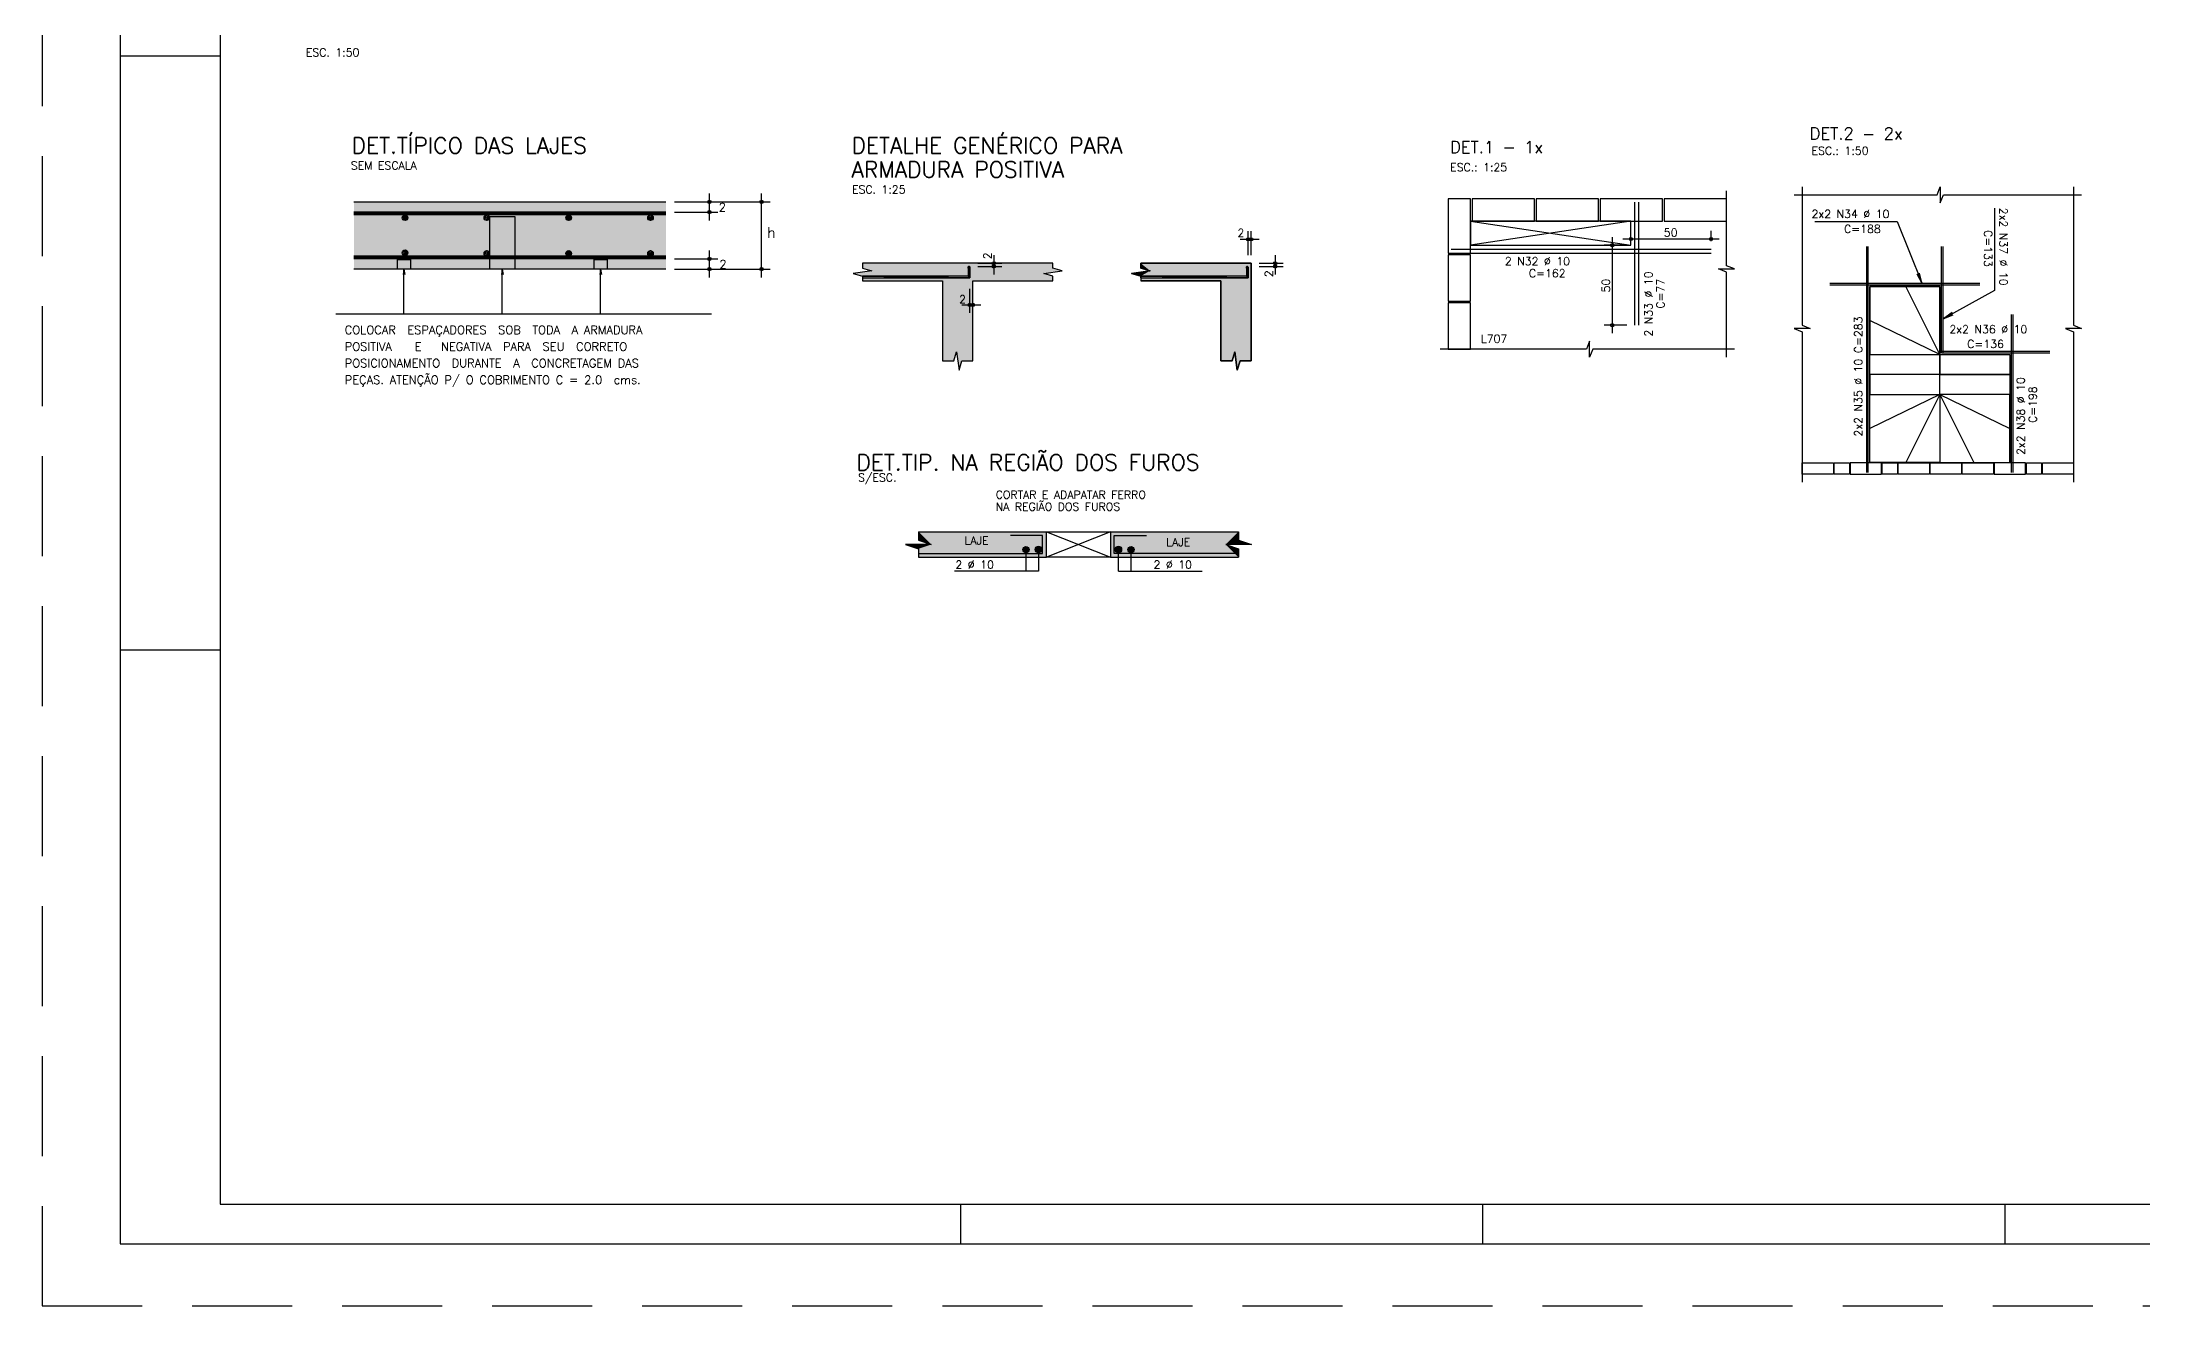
# Model space of a CAD drawing. Extents: x -1.9 to 86, y -1.5 to 61.
# Drawn here: x -1.9 to 50.6, y -1.5 to 30.1 of the extents above; entities that cross this region are included whole.
import ezdxf

# ---------------------------------------------------------------- set-up
doc = ezdxf.new("R2010")
doc.units = 0
doc.header["$MEASUREMENT"] = 0
doc.linetypes.add('HIDDEN', pattern=[0.375, 0.25, -0.125])
doc.layers.get('0').update_dxf_attribs({"linetype": 'CONTINUOUS'})
doc.layers.get('Defpoints').update_dxf_attribs({"linetype": 'CONTINUOUS'})
for name, color, linetype in [('ARQ_FOLHA', 7, 'CONTINUOUS'), ('PENA_01', 1, 'CONTINUOUS'), ('PENA_02', 2, 'CONTINUOUS'), ('PENA_03', 3, 'CONTINUOUS'), ('PENA_04', 4, 'CONTINUOUS'), ('PENA_05', 5, 'CONTINUOUS'), ('PENA_09', 254, 'CONTINUOUS'), ('PENA_10', 253, 'CONTINUOUS')]:
    doc.layers.add(name, color=color, linetype=linetype)
doc.styles.get("Standard").update_dxf_attribs({"font": 'ROMANS.SHX'})

# ---------------------------------------------------------------- blocks, each defined once
blk = doc.blocks.new('FOLHA A1 - 841 X 594')
at = {"layer": 'ARQ_FOLHA', "color": 1}
for p, q in [((-816, 297), (-841, 297)), ((-816, 148.5), (-841, 148.5)), ((-631, 10), (-631, 0)), ((-500.5, 10), (-500.5, 0)), ((-370, 10), (-370, 0))]:
    blk.add_line(p, q, dxfattribs=at)
for points in [[(-841, 0), (0, 0), (0, 594), (-841, 594)], [(-816, 10), (-10, 10), (-10, 584), (-816, 584)]]:
    blk.add_lwpolyline(points, close=True, dxfattribs=at)
at = {"layer": 'Defpoints', "color": 8, "linetype": 'HIDDEN', "ltscale": 100}
blk.add_lwpolyline([(-860.5, 609.5), (-860.5, -15.5), (19.5, -15.5), (19.5, 609.5)], close=True, dxfattribs=at)
blk = doc.blocks.new('*U24')
blk.add_blockref('FOLHA A1 - 841 X 594', (0, 0))

msp = doc.modelspace()

# ---------------------------------------------------------------- linework, layer by layer
at = {"layer": 'PENA_01', "linetype": 'Continuous'}
for p, q in [((14.73, 25.588), (14.73, 26.264)), ((16.034, 24.164), (16.034, 26.264)), ((13.853, 26.054), (14.94, 26.054)), ((13.853, 25.798), (14.94, 25.798)), ((14.063, 26.054), (16.244, 26.054)), ((28.189, 24.718), (28.189, 25.318)), ((28.269, 24.718), (28.269, 25.318)), ((37.76, 25.17), (37.76, 25.327)), ((39.76, 25.07), (39.76, 25.327)), ((14.73, 24.164), (14.73, 24.839)), ((21.835, 24.718), (21.835, 24.238)), ((27.989, 25.118), (28.469, 25.118)), ((28.869, 24.718), (28.869, 24.238)), ((37.56, 24.97), (37.092, 24.97)), ((37.292, 25.17), (37.292, 22.77)), ((37.56, 25.127), (39.96, 25.127)), ((13.853, 24.629), (14.94, 24.629)), ((13.853, 24.374), (14.94, 24.374)), ((14.063, 24.374), (16.244, 24.374)), ((21.435, 24.518), (22.035, 24.518)), ((21.435, 24.438), (22.035, 24.438)), ((28.469, 24.518), (29.069, 24.518)), ((28.469, 24.438), (29.069, 24.438)), ((21.235, 23.278), (21.235, 23.878)), ((21.315, 23.278), (21.315, 23.878)), ((21.035, 23.478), (21.515, 23.478)), ((37.66, 22.97), (37.092, 22.97)), ((23.152, 17.808), (24.752, 17.168)), ((24.752, 17.808), (23.152, 17.168))]:
    msp.add_line(p, q, dxfattribs=at)
for points in [[(40.148, 22.17), (40.148, 24.297), (39.948, 24.377), (40.348, 24.377), (40.148, 24.457), (40.148, 26.33)], [(42.04, 26.429), (42.04, 22.968), (42.24, 22.888), (41.84, 22.888), (42.04, 22.808), (42.04, 19.049)], [(41.84, 26.229), (45.41, 26.229), (45.49, 26.429), (45.49, 26.029), (45.57, 26.229), (49.02, 26.229)], [(48.82, 26.429), (48.82, 22.968), (49.02, 22.888), (48.62, 22.888), (48.82, 22.808), (48.82, 19.049)], [(33.188, 26.13), (33.188, 24.77), (33.748, 24.77), (33.748, 26.13), (33.188, 26.13)], [(35.348, 26.13), (33.788, 26.13), (33.788, 25.57), (35.348, 25.57), (35.348, 26.13)], [(36.948, 26.13), (35.388, 26.13), (35.388, 25.57), (36.948, 25.57), (36.948, 26.13)], [(38.548, 26.13), (36.988, 26.13), (36.988, 25.57), (38.548, 25.57), (38.548, 26.13)], [(40.148, 26.13), (38.588, 26.13), (38.588, 25.57), (40.148, 25.57), (40.148, 26.13)], [(37.76, 25.57), (33.748, 24.97)], [(33.748, 25.57), (37.76, 24.97)], [(33.748, 25.57), (33.748, 24.97), (37.76, 24.97), (37.76, 25.57), (33.748, 25.57)], [(33.188, 24.73), (33.188, 23.57), (33.748, 23.57), (33.748, 24.73), (33.188, 24.73)], [(7.096, 23.257), (7.096, 24.374), (7.114, 24.235), (7.096, 24.374), (7.077, 24.235)], [(9.553, 23.257), (9.553, 24.374), (9.571, 24.235), (9.553, 24.374), (9.534, 24.235)], [(12.01, 23.257), (12.01, 24.374), (12.028, 24.235), (12.01, 24.374), (11.991, 24.235)], [(43.73, 19.529), (43.73, 23.939), (45.48, 23.939), (45.48, 22.239), (47.23, 22.239), (47.23, 19.529)], [(33.188, 23.53), (33.188, 22.37), (33.748, 22.37), (33.748, 23.53), (33.188, 23.53)], [(40.348, 22.37), (36.806, 22.37), (36.726, 22.17), (36.726, 22.57), (36.646, 22.37), (32.988, 22.37)], [(42.04, 19.529), (42.82, 19.529), (42.82, 19.249), (42.04, 19.249), (42.04, 19.529)], [(42.84, 19.529), (43.22, 19.529), (43.22, 19.249), (42.84, 19.249), (42.84, 19.529)], [(44.04, 19.529), (44.42, 19.529), (44.42, 19.249), (44.04, 19.249), (44.04, 19.529)], [(44.44, 19.529), (45.22, 19.529), (45.22, 19.249), (44.44, 19.249), (44.44, 19.529)], [(45.24, 19.529), (46.02, 19.529), (46.02, 19.249), (45.24, 19.249), (45.24, 19.529)], [(46.04, 19.529), (46.82, 19.529), (46.82, 19.249), (46.04, 19.249), (46.04, 19.529)], [(47.64, 19.529), (48.02, 19.529), (48.02, 19.249), (47.64, 19.249), (47.64, 19.529)], [(48.04, 19.529), (48.82, 19.529), (48.82, 19.249), (48.04, 19.249), (48.04, 19.529)]]:
    msp.add_lwpolyline(points, dxfattribs=at)
at = {"layer": 'PENA_02', "linetype": 'Continuous'}
for p, q in [((22.64, 17.36), (22.64, 16.821)), ((22.953, 17.363), (22.953, 16.821)), ((24.951, 16.821), (24.951, 17.363)), ((25.265, 16.821), (25.265, 17.36)), ((22.953, 16.821), (20.857, 16.821)), ((24.951, 16.821), (27.047, 16.821))]:
    msp.add_line(p, q, dxfattribs=at)
for points in [[(43.24, 19.249), (44.02, 19.249), (44.02, 19.529), (43.24, 19.529), (43.24, 19.249)], [(46.84, 19.249), (47.62, 19.249), (47.62, 19.529), (46.84, 19.529), (46.84, 19.249)]]:
    msp.add_lwpolyline(points, dxfattribs=at)
for centre, radius in [((14.73, 26.054), 0.042), ((14.73, 25.798), 0.042), ((14.73, 26.054), 0.021), ((14.73, 25.798), 0.021), ((16.034, 26.054), 0.042), ((16.034, 26.054), 0.021), ((28.189, 25.118), 0.04), ((28.189, 25.118), 0.02), ((28.269, 25.118), 0.04), ((28.269, 25.118), 0.02), ((37.292, 24.97), 0.04), ((37.292, 24.97), 0.02), ((37.76, 25.127), 0.04), ((37.76, 25.127), 0.02), ((39.76, 25.127), 0.04), ((39.76, 25.127), 0.02), ((14.73, 24.629), 0.042), ((14.73, 24.374), 0.042), ((14.73, 24.629), 0.021), ((14.73, 24.374), 0.021), ((16.034, 24.374), 0.042), ((16.034, 24.374), 0.021), ((21.835, 24.518), 0.04), ((21.835, 24.438), 0.04), ((21.835, 24.518), 0.02), ((21.835, 24.438), 0.02), ((28.869, 24.518), 0.04), ((28.869, 24.438), 0.04), ((28.869, 24.518), 0.02), ((28.869, 24.438), 0.02), ((21.235, 23.478), 0.04), ((21.235, 23.478), 0.02), ((21.315, 23.478), 0.04), ((21.315, 23.478), 0.02), ((37.292, 22.97), 0.04), ((37.292, 22.97), 0.02)]:
    msp.add_circle(centre, radius, dxfattribs=at)
at = {"layer": 'PENA_03', "linetype": 'Continuous'}
for p, q in [((5.843, 26.054), (13.643, 26.054)), ((13.643, 25.798), (5.843, 25.798)), ((13.643, 25.784), (5.843, 25.784)), ((13.643, 25.77), (5.843, 25.77)), ((13.643, 25.756), (5.843, 25.756)), ((13.643, 25.742), (5.843, 25.742)), ((13.643, 25.728), (5.843, 25.728)), ((7.054, 25.647), (7.134, 25.727)), ((7.065, 25.619), (7.162, 25.716)), ((7.067, 25.7), (7.081, 25.714)), ((7.085, 25.599), (7.182, 25.696)), ((7.114, 25.589), (7.192, 25.667)), ((9.098, 25.647), (9.178, 25.727)), ((9.11, 25.619), (9.207, 25.716)), ((9.111, 25.7), (9.126, 25.714)), ((9.13, 25.599), (9.226, 25.696)), ((9.159, 25.589), (9.237, 25.667)), ((11.143, 25.647), (11.223, 25.727)), ((11.154, 25.619), (11.251, 25.716)), ((11.156, 25.7), (11.171, 25.714)), ((11.174, 25.599), (11.271, 25.696)), ((11.203, 25.589), (11.282, 25.667)), ((13.188, 25.647), (13.268, 25.727)), ((13.199, 25.619), (13.296, 25.716)), ((13.201, 25.7), (13.215, 25.714)), ((13.219, 25.599), (13.316, 25.696)), ((13.248, 25.589), (13.326, 25.667)), ((13.643, 24.699), (5.843, 24.699)), ((13.643, 24.685), (5.843, 24.685)), ((7.054, 24.77), (7.134, 24.85)), ((7.065, 24.741), (7.162, 24.839)), ((7.067, 24.822), (7.081, 24.837)), ((7.085, 24.722), (7.182, 24.818)), ((7.114, 24.711), (7.192, 24.789)), ((9.098, 24.756), (9.178, 24.835)), ((9.11, 24.727), (9.207, 24.824)), ((9.111, 24.808), (9.126, 24.823)), ((9.13, 24.708), (9.226, 24.804)), ((9.159, 24.697), (9.237, 24.775)), ((11.143, 24.756), (11.223, 24.835)), ((11.154, 24.727), (11.251, 24.824)), ((11.156, 24.808), (11.171, 24.823)), ((11.174, 24.708), (11.271, 24.804)), ((11.203, 24.697), (11.282, 24.775)), ((13.188, 24.756), (13.268, 24.835)), ((13.199, 24.727), (13.296, 24.824)), ((13.201, 24.808), (13.215, 24.823)), ((13.219, 24.708), (13.316, 24.804)), ((13.248, 24.697), (13.326, 24.775)), ((37.76, 24.97), (37.76, 24.97)), ((37.76, 24.97), (37.76, 24.97)), ((39.76, 24.87), (39.76, 24.87)), ((13.643, 24.671), (5.843, 24.671)), ((13.643, 24.657), (5.843, 24.657)), ((13.643, 24.643), (5.843, 24.643)), ((13.643, 24.629), (5.843, 24.629)), ((13.643, 24.374), (5.843, 24.374)), ((18.555, 24.198), (18.555, 24.158)), ((21.195, 24.198), (18.555, 24.198)), ((18.555, 24.158), (21.235, 24.158)), ((19.795, 24.158), (19.795, 24.158)), ((21.195, 24.418), (21.195, 24.198)), ((21.235, 24.158), (21.235, 24.418)), ((28.149, 24.198), (25.509, 24.198)), ((25.509, 24.198), (25.509, 24.078)), ((25.509, 24.198), (25.509, 24.078)), ((25.509, 24.198), (25.509, 24.078)), ((25.509, 24.198), (25.509, 24.078)), ((25.509, 24.198), (25.509, 24.078)), ((25.509, 24.198), (25.509, 24.078)), ((25.509, 24.198), (25.509, 24.078)), ((25.509, 24.198), (25.509, 24.078)), ((25.509, 24.198), (25.509, 24.078)), ((25.509, 24.198), (25.509, 24.078)), ((25.509, 24.198), (25.509, 24.078)), ((25.509, 24.198), (25.509, 24.078)), ((25.509, 24.158), (28.189, 24.158)), ((28.149, 24.418), (28.149, 24.198)), ((28.269, 24.518), (28.189, 24.518)), ((28.189, 24.518), (28.189, 24.518)), ((28.189, 24.158), (28.189, 24.418)), ((28.269, 24.518), (28.269, 24.438)), ((28.269, 24.518), (28.269, 24.518)), ((28.269, 24.518), (28.269, 24.518)), ((28.269, 24.438), (28.269, 24.438)), ((5.391, 23.257), (14.783, 23.257)), ((37.86, 22.97), (37.86, 22.97)), ((19.952, 17.808), (23.152, 17.808)), ((23.152, 17.168), (23.152, 17.808)), ((23.152, 17.808), (24.752, 17.808)), ((24.752, 17.808), (27.952, 17.808)), ((24.752, 17.808), (24.752, 17.168)), ((19.952, 17.168), (23.152, 17.168)), ((24.752, 17.168), (23.152, 17.168)), ((24.752, 17.168), (27.952, 17.168))]:
    msp.add_line(p, q, dxfattribs=at)
for points in [[(46.846, 25.897), (46.846, 23.841), (45.582, 23.141), (45.783, 23.29), (45.582, 23.141), (45.814, 23.233)], [(9.242, 25.688), (9.863, 25.688), (9.863, 24.374), (9.242, 24.374), (9.242, 25.688)], [(42.351, 25.565), (44.412, 25.565), (45.031, 24.031), (44.908, 24.248), (45.031, 24.031), (44.968, 24.273)], [(6.935, 24.613), (7.256, 24.613), (7.256, 24.374), (6.935, 24.374), (6.935, 24.613)], [(11.849, 24.613), (12.17, 24.613), (12.17, 24.374), (11.849, 24.374), (11.849, 24.613)], [(21.315, 24.078), (23.315, 24.078), (23.315, 24.198), (23.084, 24.265), (23.546, 24.332), (23.315, 24.398), (23.315, 24.518), (18.555, 24.518), (18.555, 24.398), (18.786, 24.332), (18.324, 24.265), (18.555, 24.198), (18.555, 24.078), (20.555, 24.078), (20.555, 22.078), (20.835, 22.078), (20.902, 22.309), (20.968, 21.847), (21.035, 22.078), (21.315, 22.078), (21.315, 24.078)], [(21.235, 24.158), (21.235, 24.418), (21.235, 24.422), (21.233, 24.426), (21.231, 24.43), (21.228, 24.433), (21.225, 24.435), (21.221, 24.437), (21.217, 24.438), (21.213, 24.438), (21.209, 24.437), (21.205, 24.435), (21.202, 24.433), (21.199, 24.43), (21.197, 24.426), (21.195, 24.422), (21.195, 24.418), (21.195, 24.198), (18.555, 24.198), (18.555, 24.158), (21.235, 24.158)], [(21.235, 24.158), (18.555, 24.198), (18.555, 24.158), (21.235, 24.158)], [(21.235, 24.158), (21.195, 24.198), (18.555, 24.198), (21.235, 24.158)], [(21.235, 24.158), (21.197, 24.426), (21.195, 24.422), (21.235, 24.158)], [(21.235, 24.158), (21.195, 24.422), (21.195, 24.418), (21.235, 24.158)], [(21.235, 24.158), (21.195, 24.418), (21.195, 24.198), (21.235, 24.158)], [(21.235, 24.158), (21.199, 24.43), (21.197, 24.426), (21.235, 24.158)], [(21.235, 24.158), (21.202, 24.433), (21.199, 24.43), (21.235, 24.158)], [(21.235, 24.158), (21.205, 24.435), (21.202, 24.433), (21.235, 24.158)], [(21.235, 24.158), (21.209, 24.437), (21.205, 24.435), (21.235, 24.158)], [(21.235, 24.158), (21.213, 24.438), (21.209, 24.437), (21.235, 24.158)], [(21.235, 24.158), (21.217, 24.438), (21.213, 24.438), (21.235, 24.158)], [(21.235, 24.158), (21.221, 24.437), (21.217, 24.438), (21.235, 24.158)], [(21.235, 24.158), (21.225, 24.435), (21.221, 24.437), (21.235, 24.158)], [(21.235, 24.158), (21.228, 24.433), (21.225, 24.435), (21.235, 24.158)], [(21.235, 24.158), (21.231, 24.43), (21.228, 24.433), (21.235, 24.158)], [(21.235, 24.158), (21.233, 24.426), (21.231, 24.43), (21.235, 24.158)], [(21.235, 24.158), (21.235, 24.422), (21.233, 24.426), (21.235, 24.158)], [(21.235, 24.158), (21.235, 24.418), (21.235, 24.422), (21.235, 24.158)], [(25.509, 24.078), (27.509, 24.078), (27.509, 22.078), (27.789, 22.078), (27.856, 22.309), (27.922, 21.847), (27.989, 22.078), (28.269, 22.078), (28.269, 24.518), (25.509, 24.518), (25.509, 24.398), (25.74, 24.332), (25.278, 24.265), (25.509, 24.198), (25.509, 24.078)], [(25.509, 24.198), (25.278, 24.265), (25.74, 24.332), (25.509, 24.398), (25.509, 24.518), (28.269, 24.518), (28.269, 22.078), (27.989, 22.078), (27.922, 21.847), (27.856, 22.309), (27.789, 22.078), (27.509, 22.078), (27.509, 24.078), (25.509, 24.078)], [(28.189, 24.158), (28.189, 24.418), (28.189, 24.422), (28.187, 24.426), (28.185, 24.43), (28.182, 24.433), (28.179, 24.435), (28.175, 24.437), (28.171, 24.438), (28.167, 24.438), (28.163, 24.437), (28.159, 24.435), (28.156, 24.433), (28.153, 24.43), (28.151, 24.426), (28.149, 24.422), (28.149, 24.418), (28.149, 24.198), (25.509, 24.198), (25.509, 24.158), (28.189, 24.158)], [(25.509, 24.158), (25.509, 24.198)], [(28.189, 24.158), (25.509, 24.198), (25.509, 24.158), (28.189, 24.158)], [(28.189, 24.158), (28.149, 24.198), (25.509, 24.198), (28.189, 24.158)], [(28.189, 24.158), (28.151, 24.426), (28.149, 24.422), (28.189, 24.158)], [(28.189, 24.158), (28.149, 24.422), (28.149, 24.418), (28.189, 24.158)], [(28.189, 24.158), (28.149, 24.418), (28.149, 24.198), (28.189, 24.158)], [(28.189, 24.158), (28.153, 24.43), (28.151, 24.426), (28.189, 24.158)], [(28.189, 24.158), (28.156, 24.433), (28.153, 24.43), (28.189, 24.158)], [(28.189, 24.158), (28.159, 24.435), (28.156, 24.433), (28.189, 24.158)], [(28.189, 24.158), (28.163, 24.437), (28.159, 24.435), (28.189, 24.158)], [(28.189, 24.158), (28.167, 24.438), (28.163, 24.437), (28.189, 24.158)], [(28.189, 24.158), (28.171, 24.438), (28.167, 24.438), (28.189, 24.158)], [(28.189, 24.158), (28.175, 24.437), (28.171, 24.438), (28.189, 24.158)], [(28.189, 24.158), (28.179, 24.435), (28.175, 24.437), (28.189, 24.158)], [(28.189, 24.158), (28.182, 24.433), (28.179, 24.435), (28.189, 24.158)], [(28.189, 24.158), (28.185, 24.43), (28.182, 24.433), (28.189, 24.158)], [(28.189, 24.158), (28.187, 24.426), (28.185, 24.43), (28.189, 24.158)], [(28.189, 24.158), (28.189, 24.422), (28.187, 24.426), (28.189, 24.158)], [(28.189, 24.158), (28.189, 24.418), (28.189, 24.422), (28.189, 24.158)], [(19.952, 17.808), (19.952, 17.595), (20.272, 17.488), (19.632, 17.488), (19.952, 17.381), (19.952, 17.168)], [(27.952, 17.808), (27.952, 17.595), (28.272, 17.488), (27.632, 17.488), (27.952, 17.381), (27.952, 17.168)]]:
    msp.add_lwpolyline(points, dxfattribs=at)
for centre, radius in [((7.123, 25.658), 0.07), ((9.167, 25.658), 0.07), ((11.212, 25.658), 0.07), ((13.257, 25.658), 0.07), ((7.123, 24.781), 0.07), ((9.167, 24.766), 0.07), ((11.212, 24.766), 0.07), ((13.257, 24.766), 0.07), ((22.64, 17.36), 0.08), ((22.953, 17.363), 0.08), ((24.951, 17.363), 0.08), ((25.265, 17.36), 0.08)]:
    msp.add_circle(centre, radius, dxfattribs=at)
for points in [[(21.235, 24.158), (18.555, 24.198), (18.555, 24.158)], [(21.235, 24.158), (21.195, 24.198), (18.555, 24.198)], [(21.235, 24.158), (18.555, 24.198), (21.235, 24.158)], [(21.235, 24.158), (18.555, 24.158), (21.235, 24.158)], [(21.235, 24.158), (21.197, 24.426), (21.195, 24.422)], [(21.235, 24.158), (21.195, 24.422), (21.195, 24.418)], [(21.235, 24.158), (21.195, 24.422), (21.235, 24.158)], [(21.235, 24.158), (21.195, 24.418), (21.195, 24.198)], [(21.235, 24.158), (21.195, 24.418), (21.235, 24.158)], [(21.235, 24.158), (21.195, 24.198), (21.235, 24.158)], [(21.235, 24.158), (21.199, 24.43), (21.197, 24.426)], [(21.235, 24.158), (21.197, 24.426), (21.235, 24.158)], [(21.235, 24.158), (21.202, 24.433), (21.199, 24.43)], [(21.235, 24.158), (21.199, 24.43), (21.235, 24.158)], [(21.235, 24.158), (21.205, 24.435), (21.202, 24.433)], [(21.235, 24.158), (21.202, 24.433), (21.235, 24.158)], [(21.235, 24.158), (21.209, 24.437), (21.205, 24.435)], [(21.235, 24.158), (21.205, 24.435), (21.235, 24.158)], [(21.235, 24.158), (21.213, 24.438), (21.209, 24.437)], [(21.235, 24.158), (21.209, 24.437), (21.235, 24.158)], [(21.235, 24.158), (21.217, 24.438), (21.213, 24.438)], [(21.235, 24.158), (21.213, 24.438), (21.235, 24.158)], [(21.235, 24.158), (21.221, 24.437), (21.217, 24.438)], [(21.235, 24.158), (21.217, 24.438), (21.235, 24.158)], [(21.235, 24.158), (21.225, 24.435), (21.221, 24.437)], [(21.235, 24.158), (21.221, 24.437), (21.235, 24.158)], [(21.235, 24.158), (21.228, 24.433), (21.225, 24.435)], [(21.235, 24.158), (21.225, 24.435), (21.235, 24.158)], [(21.235, 24.158), (21.231, 24.43), (21.228, 24.433)], [(21.235, 24.158), (21.228, 24.433), (21.235, 24.158)], [(21.235, 24.158), (21.233, 24.426), (21.231, 24.43)], [(21.235, 24.158), (21.231, 24.43), (21.235, 24.158)], [(21.235, 24.158), (21.235, 24.422), (21.233, 24.426)], [(21.235, 24.158), (21.233, 24.426), (21.235, 24.158)], [(21.235, 24.158), (21.235, 24.418), (21.235, 24.422)], [(21.235, 24.158), (21.235, 24.422), (21.235, 24.158)], [(28.189, 24.158), (25.509, 24.198), (25.509, 24.158)], [(28.189, 24.158), (28.149, 24.198), (25.509, 24.198)], [(28.189, 24.158), (25.509, 24.198), (28.189, 24.158)], [(28.189, 24.158), (25.509, 24.158), (28.189, 24.158)], [(28.189, 24.158), (28.151, 24.426), (28.149, 24.422)], [(28.189, 24.158), (28.149, 24.422), (28.149, 24.418)], [(28.189, 24.158), (28.149, 24.422), (28.189, 24.158)], [(28.189, 24.158), (28.149, 24.418), (28.149, 24.198)], [(28.189, 24.158), (28.149, 24.418), (28.189, 24.158)], [(28.189, 24.158), (28.149, 24.198), (28.189, 24.158)], [(28.189, 24.158), (28.153, 24.43), (28.151, 24.426)], [(28.189, 24.158), (28.151, 24.426), (28.189, 24.158)], [(28.189, 24.158), (28.156, 24.433), (28.153, 24.43)], [(28.189, 24.158), (28.153, 24.43), (28.189, 24.158)], [(28.189, 24.158), (28.159, 24.435), (28.156, 24.433)], [(28.189, 24.158), (28.156, 24.433), (28.189, 24.158)], [(28.189, 24.158), (28.163, 24.437), (28.159, 24.435)], [(28.189, 24.158), (28.159, 24.435), (28.189, 24.158)], [(28.189, 24.158), (28.167, 24.438), (28.163, 24.437)], [(28.189, 24.158), (28.163, 24.437), (28.189, 24.158)], [(28.189, 24.158), (28.171, 24.438), (28.167, 24.438)], [(28.189, 24.158), (28.167, 24.438), (28.189, 24.158)], [(28.189, 24.158), (28.175, 24.437), (28.171, 24.438)], [(28.189, 24.158), (28.171, 24.438), (28.189, 24.158)], [(28.189, 24.158), (28.179, 24.435), (28.175, 24.437)], [(28.189, 24.158), (28.175, 24.437), (28.189, 24.158)], [(28.189, 24.158), (28.182, 24.433), (28.179, 24.435)], [(28.189, 24.158), (28.179, 24.435), (28.189, 24.158)], [(28.189, 24.158), (28.185, 24.43), (28.182, 24.433)], [(28.189, 24.158), (28.182, 24.433), (28.189, 24.158)], [(28.189, 24.158), (28.187, 24.426), (28.185, 24.43)], [(28.189, 24.158), (28.185, 24.43), (28.189, 24.158)], [(28.189, 24.158), (28.189, 24.422), (28.187, 24.426)], [(28.189, 24.158), (28.187, 24.426), (28.189, 24.158)], [(28.189, 24.158), (28.189, 24.418), (28.189, 24.422)], [(28.189, 24.158), (28.189, 24.422), (28.189, 24.158)], [(22.72, 17.36), (22.6, 17.43), (22.564, 17.388)], [(22.72, 17.36), (22.564, 17.388), (22.564, 17.333)], [(22.72, 17.36), (22.564, 17.333), (22.6, 17.291)], [(22.72, 17.36), (22.654, 17.439), (22.6, 17.43)], [(22.72, 17.36), (22.6, 17.291), (22.654, 17.282)], [(22.72, 17.36), (22.701, 17.412), (22.654, 17.439)], [(22.72, 17.36), (22.654, 17.282), (22.701, 17.309)], [(22.72, 17.36), (22.701, 17.309), (22.72, 17.36)], [(23.033, 17.363), (22.913, 17.432), (22.878, 17.39)], [(23.033, 17.363), (22.878, 17.39), (22.878, 17.336)], [(23.033, 17.363), (22.878, 17.336), (22.913, 17.294)], [(23.033, 17.363), (22.967, 17.442), (22.913, 17.432)], [(23.033, 17.363), (22.913, 17.294), (22.967, 17.284)], [(23.033, 17.363), (23.015, 17.414), (22.967, 17.442)], [(23.033, 17.363), (22.967, 17.284), (23.015, 17.312)], [(23.033, 17.363), (23.015, 17.312), (23.033, 17.363)], [(25.031, 17.363), (24.911, 17.432), (24.876, 17.39)], [(25.031, 17.363), (24.876, 17.39), (24.876, 17.336)], [(25.031, 17.363), (24.876, 17.336), (24.911, 17.294)], [(25.031, 17.363), (24.965, 17.442), (24.911, 17.432)], [(25.031, 17.363), (24.911, 17.294), (24.965, 17.284)], [(25.031, 17.363), (25.013, 17.414), (24.965, 17.442)], [(25.031, 17.363), (24.965, 17.284), (25.013, 17.312)], [(25.031, 17.363), (25.013, 17.312), (25.031, 17.363)], [(25.345, 17.36), (25.225, 17.43), (25.19, 17.388)], [(25.345, 17.36), (25.19, 17.388), (25.19, 17.333)], [(25.345, 17.36), (25.19, 17.333), (25.225, 17.291)], [(25.345, 17.36), (25.279, 17.439), (25.225, 17.43)], [(25.345, 17.36), (25.225, 17.291), (25.279, 17.282)], [(25.345, 17.36), (25.326, 17.412), (25.279, 17.439)], [(25.345, 17.36), (25.279, 17.282), (25.326, 17.309)], [(25.345, 17.36), (25.326, 17.309), (25.345, 17.36)]]:
    msp.add_solid(points, dxfattribs=at)
at = {"layer": 'PENA_05', "linetype": 'Continuous'}
for p, q in [((37.86, 22.97), (37.86, 26.05)), ((37.96, 22.97), (37.96, 26.05)), ((33.268, 24.87), (39.76, 24.87)), ((33.268, 24.77), (39.76, 24.77)), ((43.65, 19.289), (43.65, 24.939)), ((43.69, 19.289), (43.69, 24.939)), ((45.52, 22.279), (45.52, 24.939)), ((45.56, 22.279), (45.56, 24.939)), ((42.73, 24.019), (46.48, 24.019)), ((42.73, 23.979), (46.48, 23.979)), ((47.27, 19.289), (47.27, 23.239)), ((47.31, 19.289), (47.31, 23.239)), ((45.52, 22.319), (48.23, 22.319)), ((45.52, 22.279), (48.23, 22.279)), ((23.056, 17.712), (22.256, 17.712)), ((24.848, 17.712), (25.648, 17.712))]:
    msp.add_line(p, q, dxfattribs=at)
for points in [[(19.952, 17.264), (23.056, 17.264), (23.056, 17.712)], [(27.952, 17.264), (24.848, 17.264), (24.848, 17.712)]]:
    msp.add_lwpolyline(points, dxfattribs=at)
at = {"layer": 'PENA_09', "linetype": 'Continuous'}
for points in [[(43.73, 22.239), (45.48, 22.239), (45.48, 23.939), (43.73, 23.939), (43.73, 22.239)], [(45.48, 22.239), (44.63, 23.939)], [(45.48, 22.239), (43.73, 23.089)], [(43.73, 22.239), (45.48, 22.239), (45.48, 21.739), (43.73, 21.739), (43.73, 22.239)], [(45.48, 22.239), (47.23, 22.239), (47.23, 21.739), (45.48, 21.739), (45.48, 22.239)], [(45.48, 21.739), (43.73, 21.739), (43.73, 21.239), (45.48, 21.239), (45.48, 21.739)], [(45.48, 21.739), (47.23, 21.739), (47.23, 21.239), (45.48, 21.239), (45.48, 21.739)], [(45.48, 21.239), (43.73, 20.389)], [(43.73, 21.239), (45.48, 21.239), (45.48, 19.539), (43.73, 19.539), (43.73, 21.239)], [(45.48, 21.239), (44.63, 19.539)], [(45.48, 21.239), (47.23, 20.389)], [(45.48, 21.239), (46.33, 19.539)], [(47.23, 21.239), (45.48, 21.239), (45.48, 19.539), (47.23, 19.539), (47.23, 21.239)]]:
    msp.add_lwpolyline(points, dxfattribs=at)
at = {"layer": 'PENA_10', "linetype": 'Continuous'}
for points in [[(13.643, 24.374), (5.843, 24.374), (5.843, 26.054)], [(13.643, 24.374), (5.843, 26.054), (13.643, 26.054)], [(13.643, 24.374), (13.643, 26.054), (13.643, 24.374)], [(21.315, 24.078), (18.786, 24.332), (18.324, 24.265)], [(21.315, 24.078), (18.324, 24.265), (18.555, 24.198)], [(21.315, 24.078), (23.315, 24.518), (18.555, 24.518)], [(21.315, 24.078), (18.555, 24.518), (18.555, 24.398)], [(21.315, 24.078), (18.555, 24.398), (18.786, 24.332)], [(21.315, 24.078), (18.555, 24.198), (18.555, 24.078)], [(21.315, 24.078), (23.315, 24.398), (23.315, 24.518)], [(21.315, 24.078), (23.546, 24.332), (23.315, 24.398)], [(21.315, 24.078), (23.084, 24.265), (23.546, 24.332)], [(21.315, 24.078), (23.315, 24.198), (23.084, 24.265)], [(21.315, 24.078), (23.315, 24.078), (23.315, 24.198)], [(25.74, 24.332), (25.278, 24.265), (25.509, 24.198)], [(25.74, 24.332), (28.269, 24.518), (25.509, 24.518)], [(25.74, 24.332), (25.509, 24.518), (25.509, 24.398)], [(25.74, 24.332), (25.509, 24.198), (27.509, 24.078)], [(27.509, 24.078), (25.509, 24.198), (25.509, 24.078)], [(25.74, 24.332), (27.509, 24.078), (28.269, 24.518)], [(28.269, 24.518), (27.509, 24.078), (27.789, 22.078)], [(28.269, 24.518), (27.789, 22.078), (27.856, 22.309)], [(28.269, 24.518), (27.856, 22.309), (27.922, 21.847)], [(28.269, 24.518), (27.922, 21.847), (27.989, 22.078)], [(28.269, 24.518), (27.989, 22.078), (28.269, 22.078)], [(21.315, 24.078), (18.555, 24.078), (20.555, 24.078)], [(21.315, 24.078), (20.555, 24.078), (20.555, 22.078)], [(21.315, 24.078), (20.555, 22.078), (20.835, 22.078)], [(21.315, 24.078), (20.835, 22.078), (20.902, 22.309)], [(21.315, 24.078), (20.902, 22.309), (20.968, 21.847)], [(21.315, 24.078), (20.968, 21.847), (21.035, 22.078)], [(21.315, 24.078), (21.035, 22.078), (21.315, 22.078)], [(21.315, 24.078), (21.315, 22.078), (21.315, 24.078)], [(27.789, 22.078), (27.509, 24.078), (27.509, 22.078)], [(20.272, 17.488), (19.632, 17.488), (19.952, 17.381)], [(20.272, 17.488), (23.152, 17.808), (19.952, 17.808)], [(20.272, 17.488), (19.952, 17.808), (19.952, 17.595)], [(20.272, 17.488), (19.952, 17.381), (23.152, 17.168)], [(23.152, 17.168), (19.952, 17.381), (19.952, 17.168)], [(20.272, 17.488), (23.152, 17.168), (23.152, 17.808)], [(27.632, 17.488), (27.952, 17.808), (24.752, 17.808)], [(27.632, 17.488), (24.752, 17.808), (27.952, 17.168)], [(27.952, 17.168), (24.752, 17.808), (24.752, 17.168)], [(27.632, 17.488), (27.952, 17.595), (27.952, 17.808)], [(27.632, 17.488), (28.272, 17.488), (27.952, 17.595)], [(27.632, 17.488), (27.952, 17.168), (27.952, 17.381)]]:
    msp.add_solid(points, dxfattribs=at)

# ---------------------------------------------------------------- block references
at = {"xscale": 0.09999999999999938, "yscale": 0.09999999999999938, "zscale": 0.09999999999999938}
msp.add_blockref('*U24', (84.1, 0), dxfattribs=at)

# ---------------------------------------------------------------- texts
at = {"layer": 'PENA_02', "linetype": 'Continuous'}
for s, p in [('CORTAR E ADAPATAR FERRO', (21.882, 18.633)), ('NA REGIÃO DOS FUROS', (21.882, 18.333)), ('LAJE', (21.105, 17.486)), ('LAJE', (26.146, 17.45)), ('2 %%c 10', (20.877, 16.885)), ('2 %%c 10', (25.828, 16.885))]:
    msp.add_text(s, height=0.2, dxfattribs=at).set_placement(p)
at = {"layer": 'PENA_03', "linetype": 'Continuous'}
for s, height, p in [('ESC. 1:50', 0.2, (4.644, 29.69)), ('ESC.: 1:50', 0.2, (42.273, 27.233)), ('SEM ESCALA', 0.2, (5.768, 26.863)), ('ESC.: 1:25', 0.2, (33.241, 26.819)), ('ESC. 1:25', 0.2, (18.293, 26.263)), ('2', 0.21, (14.964, 25.814)), ('2x2 N34 %%c 10', 0.2, (42.272, 25.652)), ('2', 0.2, (27.922, 25.178)), ('50', 0.2, (38.58, 25.187)), ('C=188', 0.2, (43.084, 25.277)), ('2', 0.21, (14.978, 24.389)), ('2 N32 %%c 10', 0.2, (34.608, 24.469)), ('C=162', 0.2, (35.208, 24.169)), ('2', 0.2, (20.968, 23.518)), ('COLOCAR  ESPAÇADORES  SOB  TODA  A ARMADURA', 0.21, (5.614, 22.748)), ('L707', 0.2, (34.009, 22.531)), ('2x2 N36 %%c 10', 0.2, (45.718, 22.769)), ('C=136', 0.2, (46.162, 22.401)), ('POSITIVA   E   NEGATIVA  PARA  SEU  CORRETO', 0.21, (5.614, 22.332)), ('POSICIONAMENTO  DURANTE  A  CONCRETAGEM DAS', 0.21, (5.614, 21.916)), ('PEÇAS. ATENÇÃO P/ O COBRIMENTO C = 2.0  cms.', 0.21, (5.614, 21.5)), ('S/ESC.', 0.2, (18.442, 19.062))]:
    msp.add_text(s, height=height, dxfattribs=at).set_placement(p)
for s, rotation, p in [('2x2 N37 %%c 10', 270, (46.967, 25.906)), ('C=133', 270, (46.586, 25.347)), ('2', 90, (21.775, 24.618)), ('2', 90, (28.809, 24.172)), ('2 N33 %%c 10', 90, (38.295, 22.685)), ('50', 90, (37.232, 23.79)), ('C=77', 90, (38.595, 23.385)), ('2x2 N35 %%c 10 C=283', 90, (43.541, 20.187)), ('2x2 N38 %%c 10', 90, (47.599, 19.725)), ('C=198', 90, (47.899, 20.525))]:
    msp.add_text(s, height=0.2, rotation=rotation, dxfattribs=at).set_placement(p)
at = {"layer": 'PENA_04', "linetype": 'Continuous'}
msp.add_text('h', height=0.263, dxfattribs=at).set_placement((16.171, 25.157))
at = {"layer": 'PENA_05', "linetype": 'Continuous'}
for s, height, p in [('DET.2 - 2x', 0.3, (42.222, 27.613)), ('DET.TÍPICO DAS LAJES', 0.4, (5.787, 27.263)), ('DETALHE GENÉRICO PARA', 0.4, (18.282, 27.263)), ('DET.1 - 1x', 0.3, (33.236, 27.274)), ('ARMADURA POSITIVA', 0.4, (18.282, 26.663)), ('DET.TIP. NA REGIÃO DOS FUROS', 0.4, (18.404, 19.342))]:
    msp.add_text(s, height=height, dxfattribs=at).set_placement(p)

doc.saveas('drawing.dxf')
